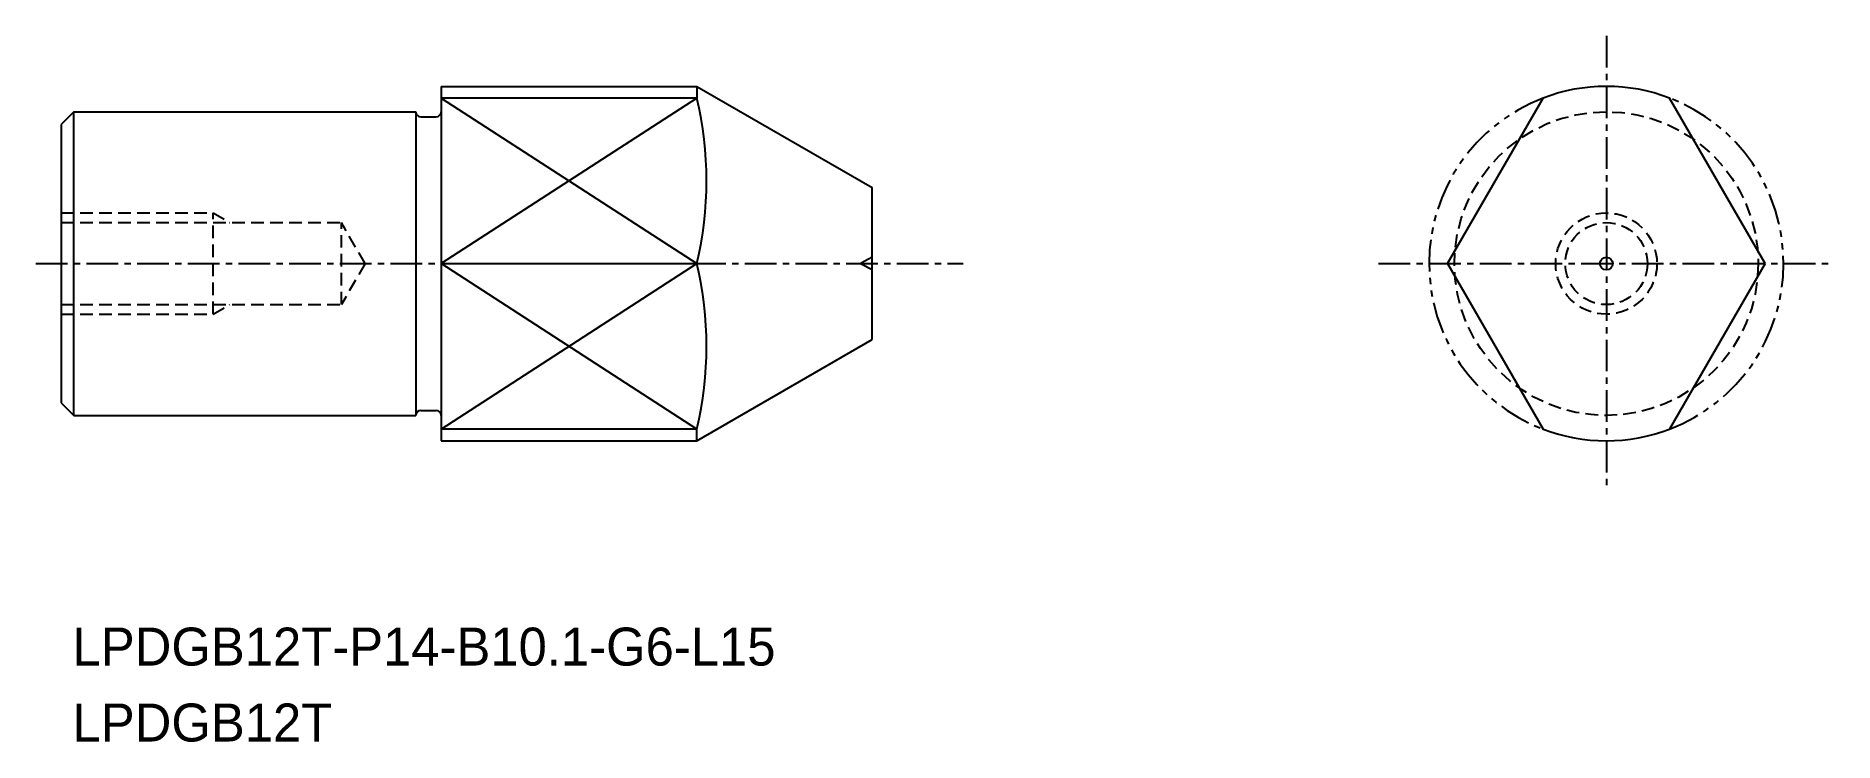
# Model space of a CAD drawing. Extents: x -1439.6 to -1368.6, y -597.6 to -569.7.
import ezdxf

# ---------------------------------------------------------------- set-up
doc = ezdxf.new("R2010")
doc.units = 0
for name, pattern in [('CENTER', [2, 1.25, -0.25, 0.25, -0.25]), ('DASHED', [0.75, 0.5, -0.25]), ('PHANTOM', [2.5, 1.25, -0.25, 0.25, -0.25, 0.25, -0.25])]:
    doc.linetypes.add(name, pattern=pattern)
doc.layers.get('0').update_dxf_attribs({"linetype": 'CONTINUOUS'})
doc.layers.add('CENTER', color=1, linetype='CENTER')

msp = doc.modelspace()

# ---------------------------------------------------------------- linework, layer by layer
at = {"color": 7, "linetype": 'CONTINUOUS'}
for p, q in [((-1423.597, -571.698), (-1413.497, -571.698)), ((-1423.597, -571.698), (-1423.597, -585.698)), ((-1413.497, -572.159), (-1423.597, -572.159)), ((-1413.497, -571.698), (-1413.497, -572.159)), ((-1413.497, -571.698), (-1406.569, -575.698)), ((-1383.853, -578.698), (-1380.078, -572.159)), ((-1371.303, -578.698), (-1375.078, -572.159)), ((-1438.097, -572.698), (-1438.597, -573.198)), ((-1438.097, -584.698), (-1438.097, -572.698)), ((-1438.097, -572.698), (-1424.597, -572.698)), ((-1424.597, -572.698), (-1424.597, -584.698)), ((-1424.397, -572.898), (-1423.797, -572.898)), ((-1438.597, -573.198), (-1438.597, -584.198)), ((-1406.569, -581.698), (-1406.569, -575.698)), ((-1423.597, -578.698), (-1413.497, -578.698)), ((-1383.853, -578.698), (-1380.078, -585.236)), ((-1371.303, -578.698), (-1375.078, -585.236)), ((-1413.497, -585.698), (-1406.569, -581.698)), ((-1438.597, -584.198), (-1438.097, -584.698)), ((-1438.097, -584.698), (-1424.597, -584.698)), ((-1424.397, -584.498), (-1423.797, -584.498)), ((-1413.497, -585.236), (-1423.597, -585.236)), ((-1423.597, -585.698), (-1413.497, -585.698)), ((-1413.497, -585.698), (-1413.497, -585.236))]:
    msp.add_line(p, q, dxfattribs=at)
at = {"color": 3, "linetype": 'CONTINUOUS'}
for p, q in [((-1423.597, -572.159), (-1413.497, -578.698)), ((-1413.497, -572.159), (-1423.597, -578.698)), ((-1413.497, -585.236), (-1423.597, -578.698)), ((-1423.597, -585.236), (-1413.497, -578.698))]:
    msp.add_line(p, q, dxfattribs=at)
at = {"color": 3, "linetype": 'DASHED'}
for p, q in [((-1438.597, -576.698), (-1432.597, -576.698)), ((-1438.597, -577.077), (-1427.533, -577.077)), ((-1432.597, -576.698), (-1431.941, -577.077)), ((-1432.597, -580.698), (-1432.597, -576.698)), ((-1426.597, -578.698), (-1427.533, -577.077)), ((-1427.533, -580.319), (-1427.533, -577.077)), ((-1426.597, -578.698), (-1427.533, -580.319)), ((-1406.569, -578.446), (-1407.051, -578.698)), ((-1406.569, -578.95), (-1407.051, -578.698)), ((-1438.597, -580.319), (-1427.533, -580.319)), ((-1438.597, -580.698), (-1432.597, -580.698)), ((-1432.597, -580.698), (-1431.941, -580.319))]:
    msp.add_line(p, q, dxfattribs=at)
for radius in [6, 2, 1.621]:
    msp.add_circle((-1377.578, -578.698), radius, dxfattribs=at)
at = {"color": 7, "linetype": 'CONTINUOUS'}
msp.add_circle((-1377.578, -578.698), 0.252, dxfattribs=at)
for centre, radius, start, end in [((-1427.195, -575.428), 14.082, 346.5765, 13.4235), ((-1377.578, -578.698), 7, 69.07517, 110.92483), ((-1424.397, -572.698), 0.2, 180, 270), ((-1423.797, -572.698), 0.2, 270, 0), ((-1427.195, -581.967), 14.082, 346.5765, 13.4235), ((-1424.397, -584.698), 0.2, 90, 180), ((-1423.797, -584.698), 0.2, 0, 90), ((-1377.578, -578.698), 7, 249.07517, 290.92483)]:
    msp.add_arc(centre, radius, start, end, dxfattribs=at)
at = {"color": 3, "linetype": 'PHANTOM'}
for start, end in [(110.92483, 249.07517), (290.92483, 69.07517)]:
    msp.add_arc((-1377.578, -578.698), 7, start, end, dxfattribs=at)
at = {"layer": 'CENTER', "color": 1, "linetype": 'CENTER'}
for p, q in [((-1377.578, -569.705), (-1377.578, -587.69)), ((-1439.597, -578.698), (-1402.978, -578.698)), ((-1386.57, -578.698), (-1368.585, -578.698))]:
    msp.add_line(p, q, dxfattribs=at)

# ---------------------------------------------------------------- texts
at = {"color": 7, "linetype": 'CONTINUOUS'}
for s, p in [('LPDGB12T-P14-B10.1-G6-L15', (-1438.152, -594.58)), ('LPDGB12T', (-1438.152, -597.58))]:
    msp.add_text(s, height=1.5, dxfattribs=at).set_placement(p)

doc.saveas('drawing.dxf')
